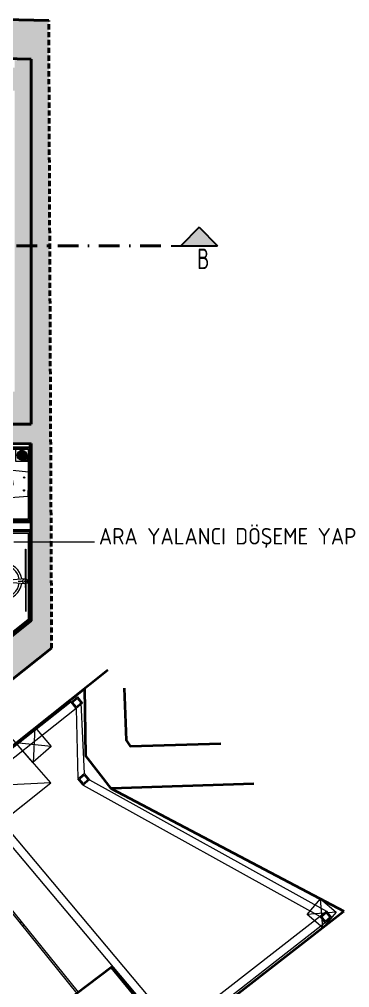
# Model space of a CAD drawing. Header units: millimetres. Extents: x 8884 to 18446, y 10737 to 16556.
# Drawn here: x 11781 to 12183, y 14152 to 15330 of the extents above; entities that cross this region are included whole.
import ezdxf

# ---------------------------------------------------------------- set-up
doc = ezdxf.new("R2010")
doc.units = ezdxf.units.MM
doc.set_wipeout_variables(frame=1)
for name, pattern in [('AI9-LTYPE1', [4.409722, 2.822222, -0.529167, 0.529167, -0.529167]), ('DASHDOT2', [0.5, 0.25, -0.125, 0, -0.125]), ('DASHED2', [9.525, 6.35, -3.175]), ('DUZ', [0])]:
    doc.linetypes.add(name, pattern=pattern)
for name, color, linetype in [('antet_logo', 252, 'Continuous'), ('wipeout', 8, 'Continuous'), ('yazi_kot', 34, 'Continuous')]:
    doc.layers.add(name, color=color, linetype=linetype)
for name, color, linetype, lineweight in [('Bina', 7, 'Continuous', 9), ('CEILING (3RDF)', 172, 'Continuous', 13), ('FLOOR_METAL (3RDF)', 252, 'Continuous', 13), ('GLASS (3RDF)', 140, 'Continuous', 9), ('GYPSIUM BOARD (3RDF)', 97, 'Continuous', 20), ('LW09 (3RDF)', 9, 'Continuous', 9), ('MARBLE (3RDF)', 67, 'Continuous', 13), ('METAL PROFILE (3RDF)', 251, 'Continuous', 18), ('MIRROR (3RDF)', 150, 'Continuous', 9), ('ozgun_duvar', 251, 'DUZ', 9), ('PLASTER (3RDF)', 251, 'Continuous', 13), ('SANITARY (3RDF)', 153, 'Continuous', 20), ('TEXT-GNRL (3RDF)', 125, 'Continuous', 15), ('TRS-DVR-OZGN', 192, 'Continuous', 40), ('TRS-ISR-KST', 185, 'DASHDOT2', 40), ('TRS-ISR-PLN-KOT', 34, 'Continuous', 20), ('TRS-YAZI-BILGI', 116, 'Continuous', 0), ('WALL (3RDF)', 255, 'Continuous', 35), ('yeni_duvar', 35, 'DUZ', 9)]:
    doc.layers.add(name, color=color, linetype=linetype, lineweight=lineweight)
doc.styles.add('ARIALTUR', font='isocpeur.ttf', dxfattribs={"width": 0.9, "height": 15})
doc.styles.add('yazi_orta_50', font='isocpeur.ttf', dxfattribs={"width": 0.7, "height": 25})

# ---------------------------------------------------------------- blocks, each defined once
blk = doc.blocks.new('kst_ok_50_1')
at = {"layer": 'antet_logo'}
blk.add_hatch(color=256, dxfattribs=at).paths.add_polyline_path([(3134.5, 1341.1), (3112.1, 1363.7), (3089.7, 1341.1)])
at = {"layer": 'yazi_kot'}
for points in [[(3112.1, 1363.7), (3089.7, 1341.1)], [(3112.1, 1363.7), (3134.5, 1341.1)], [(3146.2, 1341.1), (3089.7, 1341.1)]]:
    blk.add_lwpolyline(points, dxfattribs=at)
at = {"layer": 'yazi_kot', "style": 'yazi_orta_50', "width": 0.7}
blk.add_attdef('1', (3105.7, 1312.7), '', height=25, dxfattribs=at)
blk = doc.blocks.new('KESİT ÇİZ')
at = {"layer": 'TRS-ISR-KST', "ltscale": 100}
blk.add_line((114203.4, 55692.5), (114741.9, 55692.5), dxfattribs=at)
at = {"layer": 'TRS-YAZI-BILGI'}
ref = blk.add_blockref('kst_ok_50_1', (117888.2, 54351.5), dxfattribs=dict(at, xscale=-1, rotation=359.9999999999941))
ref.add_attrib('1', 'B', (114773.7, 55664.2), dxfattribs={"layer": 'TRS-ISR-PLN-KOT', "height": 25, "rotation": 360, "style": 'yazi_orta_50', "width": 0.7})
blk = doc.blocks.new('sh_san_20-2')
at = {"layer": 'SANITARY (3RDF)', "linetype": 'AI9-LTYPE1'}
for p, q in [((-0.54, -5.1), (-0.54, 4.87)), ((4.98, -0.12), (-4.98, -0.12))]:
    blk.add_line(p, q, dxfattribs=at)
at = {"layer": 'SANITARY (3RDF)'}
for points in [[(0, 1.89), (12.31, 0.81)], [(-0.42, -2.19), (12.31, -1.04)]]:
    blk.add_lwpolyline(points, dxfattribs=at)
blk.add_circle((-0.54, -0.12), 2.07, dxfattribs=at)
blk.add_arc((12.3, -0.12), 0.924, 270.59593, 89.40407, dxfattribs=at)
blk = doc.blocks.new('16')
at = {"layer": 'SANITARY (3RDF)', "linetype": 'AI9-LTYPE1'}
for p, q in [((25.6, 0), (25.6, 4.8)), ((25.4, 0), (20.5, 0)), ((25.4, 0), (30.1, 0)), ((25.6, 0), (25.6, -4.7))]:
    blk.add_line(p, q, dxfattribs=at)
at = {"layer": 'SANITARY (3RDF)'}
for radius in [3.82, 2.3]:
    blk.add_circle((25.6, 0), radius, dxfattribs=at)
for radius, start, end in [(21.6, 187.3828, 172.7178), (18.6, 187.744, 172.3502)]:
    blk.add_arc((25.6, 0), radius, start, end, dxfattribs=at)
at = {"layer": 'SANITARY (3RDF)', "xscale": 1.515679097322198, "yscale": 1.515679097322198, "zscale": 1.515679097322198}
blk.add_blockref('sh_san_20-2', (0.8, 0.2), dxfattribs=at)
blk = doc.blocks.new('Trap - Trap1-5318465-Floor Plan_H_06_Sixth Floor')
h = blk.add_hatch()
h.set_pattern_fill('HEX', color=253)
h.set_pattern_definition([(0, (126438.354, 1242.9096), (0, 5.49926132), [3.175, -6.35]), (120, (126438.354, 1242.9096), (-4.7625, -2.74963066), [3.175, -6.35]), (60, (126441.529, 1242.9096), (-4.7625, 2.74963066), [3.175, -6.35])])
edge = h.paths.add_edge_path()
edge.add_arc((0, 0), 60, 0, 180)
edge.add_arc((0, 0), 60, 180, 360)
at = {"color": 253}
for p, q in [((75, 75), (-75, 75)), ((-75, 75), (-75, -75)), ((75, -75), (75, 75)), ((-75, -75), (75, -75))]:
    blk.add_line(p, q, dxfattribs=at)
for start, end in [(0, 180), (180, 0)]:
    blk.add_arc((0, 0), 60, start, end, dxfattribs=at)
blk = doc.blocks.new('A$C3A6546DF')
blk.add_wipeout([(27, 480), (319, 480), (326, 420), (337, 281), (344, 215), (346, 187), (344, 156), (338, 125), (328, 93), (318, 70), (305, 48), (292, 28), (277, 11), (254, -6), (221, -22), (199, -28), (173, -30), (154, -29), (136, -25), (111, -17), (80, 2), (60, 21), (33, 60), (21, 85), (11, 112), (5, 136), (1, 169), (0, 187), (11, 303), (21, 425)]).dxf.layer = 'wipeout'
for p, q in [((27, 480), (2, 215)), ((344, 215), (319, 480)), ((141, 175), (146, 226)), ((154, 233), (173, 233)), ((192, 233), (173, 233)), ((205, 175), (200, 226))]:
    blk.add_line(p, q)
at = {"ltscale": 0.2}
blk.add_line((27, 480), (319, 480), dxfattribs=at)
for centre in [(95, 430), (251, 430)]:
    blk.add_circle(centre, 7.5)
for centre, radius, start, end in [((174, 180), 120, 135.555, 169.7342), ((174, 180), 110, 135.555, 169.7342), ((159, 194), 99, 88.364, 135.555), ((159, 194), 89, 88.364, 135.555), ((173, 675), 382, 268.364, 270), ((173, 675), 392, 268.364, 270), ((173, 675), 382, 270, 271.636), ((173, 675), 392, 270, 271.636), ((187, 194), 99, 44.445, 91.636), ((187, 194), 89, 44.445, 91.636), ((172, 180), 110, 10.2658, 44.445), ((172, 180), 120, 10.2658, 44.445), ((260, 187), 260, 173.8018, 217.7295), ((273, 162), 220, 169.7342, 202.7071), ((273, 162), 210, 169.7342, 202.7071), ((166, 175), 25, 180, 222.1279), ((154, 225), 8, 90, 174.6081), ((186, 193), 52, 222.1279, 233.0701), ((173, 175), 30, 233.0701, 306.9299), ((160, 193), 52, 306.9299, 317.8721), ((192, 225), 8, 5.3919, 90), ((180, 175), 25, 317.8721, 0), ((73, 162), 210, 337.2929, 10.2658), ((73, 162), 220, 337.2929, 10.2658), ((86, 187), 260, 322.2705, 6.1982), ((173, 120), 150, 217.7295, 270), ((173, 120), 112, 202.7071, 270), ((173, 120), 102, 202.7071, 270), ((173, 120), 102, 270, 337.2929), ((173, 120), 112, 270, 337.2929), ((173, 120), 150, 270, 322.2705)]:
    blk.add_arc(centre, radius, start, end)
blk = doc.blocks.new('DXFGDFG')
at = {"color": 0, "linetype": 'Continuous'}
for points in [[(28028.9, 2934.4), (28027.5, 2929)], [(28029.9, 2934.1), (28028.5, 2928.8)], [(28029.9, 2934.1), (28028.9, 2934.4)], [(28031.6, 2931.8), (28029.4, 2932.3)], [(28031.8, 2932.5), (28031, 2929.2)], [(28032.8, 2932.3), (28031.8, 2932.5)], [(28031.9, 2929), (28032.8, 2932.3)], [(28032.1, 2929), (28032.9, 2932.3)], [(28032.9, 2932.2), (28032.7, 2932.2)], [(28036.4, 2931.4), (28032.9, 2932.3)], [(28034.3, 2932), (28034.2, 2932), (28034.1, 2932), (28034, 2932), (28033.9, 2932)], [(28034.7, 2931.8), (28034.6, 2931.9), (28034.5, 2931.9), (28034.4, 2931.9), (28034.3, 2932)], [(28027.5, 2929), (28028.5, 2928.8)], [(28028.9, 2930.6), (28031.2, 2930)], [(28031, 2929.2), (28031.9, 2929)], [(28031.9, 2929.1), (28032.1, 2929.1)], [(28032.1, 2929), (28035.6, 2928.1)], [(28036.4, 2931.4), (28035.6, 2928.1)], [(28036.4, 2931.2), (28035.6, 2928.3)], [(28035.6, 2928.3), (28035.6, 2928.3)], [(28035.7, 2928.6), (28036, 2928.5)], [(28036, 2928.5), (28035.7, 2928.6)], [(28035.7, 2928.5), (28036, 2928.4)], [(28036, 2928.5), (28035.7, 2928.5)], [(28036, 2928.5), (28035.7, 2928.5)], [(28036, 2928.4), (28035.7, 2928.5)], [(28036.1, 2928.9), (28035.8, 2929)], [(28036.1, 2928.9), (28035.8, 2929)], [(28035.8, 2928.8), (28036, 2928.7)], [(28036, 2928.7), (28035.8, 2928.8)], [(28036, 2928.6), (28035.8, 2928.7)], [(28036, 2928.6), (28035.8, 2928.7)], [(28036.2, 2929.4), (28035.9, 2929.4)], [(28036.2, 2929.4), (28035.9, 2929.4)], [(28036.2, 2929.3), (28035.9, 2929.3)], [(28036.2, 2929.2), (28035.9, 2929.3)], [(28035.9, 2929.1), (28036.1, 2929)], [(28036.1, 2929.1), (28035.9, 2929.1)], [(28036, 2929.8), (28036.3, 2929.7)], [(28036.3, 2929.7), (28036, 2929.8)], [(28036.3, 2929.7), (28036, 2929.7)], [(28036.3, 2929.7), (28036, 2929.7)], [(28036.3, 2929.6), (28036, 2929.7)], [(28036.3, 2929.7), (28036, 2929.7)], [(28036, 2929.5), (28036.2, 2929.4)], [(28036.2, 2929.4), (28036, 2929.5)], [(28036.1, 2928.9), (28036, 2928.7)], [(28036, 2928.7), (28036, 2928.7)], [(28036, 2928.7), (28036, 2928.6)], [(28036, 2928.6), (28036, 2928.6)], [(28036, 2928.6), (28036, 2928.5)], [(28036, 2928.5), (28036, 2928.5)], [(28036, 2928.5), (28036, 2928.5)], [(28036, 2928.5), (28036, 2928.5)], [(28036, 2928.5), (28036, 2928.4)], [(28036, 2928.4), (28036, 2928.4)], [(28036.4, 2930), (28036.1, 2930.1)], [(28036.1, 2930.1), (28036.4, 2930)], [(28036.4, 2930), (28036.1, 2930.1)], [(28036.4, 2930.1), (28036.1, 2930.1)], [(28036.3, 2929.8), (28036.1, 2929.9)], [(28036.3, 2929.8), (28036.1, 2929.9)], [(28036.1, 2929.5), (28036.1, 2929.4)], [(28036.2, 2929.2), (28036.1, 2929.1)], [(28036.1, 2929.1), (28036.1, 2929)], [(28036.1, 2929), (28036.1, 2928.9)], [(28036.1, 2928.9), (28036.1, 2928.9)], [(28036.5, 2930.5), (28036.2, 2930.6)], [(28036.5, 2930.5), (28036.2, 2930.6)], [(28036.5, 2930.4), (28036.2, 2930.5)], [(28036.5, 2930.4), (28036.2, 2930.5)], [(28036.4, 2930.2), (28036.2, 2930.3)], [(28036.4, 2930.2), (28036.2, 2930.2)], [(28036.2, 2929.8), (28036.2, 2929.7)], [(28036.3, 2929.6), (28036.2, 2929.4)], [(28036.2, 2929.4), (28036.2, 2929.4)], [(28036.2, 2929.4), (28036.2, 2929.3)], [(28036.2, 2929.4), (28036.2, 2929.4)], [(28036.2, 2929.3), (28036.2, 2929.2)], [(28036.6, 2930.8), (28036.3, 2930.9)], [(28036.6, 2930.8), (28036.3, 2930.9)], [(28036.6, 2930.9), (28036.3, 2930.9)], [(28036.6, 2930.8), (28036.3, 2930.9)], [(28036.6, 2930.7), (28036.3, 2930.8)], [(28036.5, 2930.7), (28036.3, 2930.8)], [(28036.5, 2930.7), (28036.3, 2930.7)], [(28036.5, 2930.6), (28036.3, 2930.7)], [(28036.3, 2930.1), (28036.3, 2930.1)], [(28036.4, 2930), (28036.3, 2929.8)], [(28036.3, 2929.8), (28036.3, 2929.8)], [(28036.3, 2929.8), (28036.3, 2929.7)], [(28036.3, 2929.7), (28036.3, 2929.6)], [(28036.3, 2929.7), (28036.3, 2929.7)], [(28036.3, 2929.7), (28036.3, 2929.7)], [(28036.3, 2929.7), (28036.3, 2929.7)], [(28036.4, 2931.2), (28036.4, 2931.2)], [(28036.5, 2930.4), (28036.4, 2930.2)], [(28036.4, 2930.2), (28036.4, 2930.2)], [(28036.4, 2930.2), (28036.4, 2930.1)], [(28036.4, 2930.1), (28036.4, 2930)], [(28036.4, 2930), (28036.4, 2930)], [(28036.5, 2930.7), (28036.5, 2930.6)], [(28036.6, 2930.7), (28036.5, 2930.7)], [(28036.5, 2930.7), (28036.5, 2930.7)], [(28036.5, 2930.6), (28036.5, 2930.5)], [(28036.5, 2930.5), (28036.5, 2930.5)], [(28036.5, 2930.5), (28036.5, 2930.4)], [(28036.5, 2930.4), (28036.5, 2930.4)], [(28036.6, 2930.9), (28036.6, 2930.8)], [(28036.6, 2930.8), (28036.6, 2930.7)], [(28036.6, 2930.8), (28036.6, 2930.8)], [(28036.6, 2930.8), (28036.6, 2930.8)]]:
    blk.add_lwpolyline(points, dxfattribs=at)

msp = doc.modelspace()

# ---------------------------------------------------------------- hatches: boundary and pattern name
at = {"layer": 'yeni_duvar'}
h = msp.add_hatch(dxfattribs=at)
h.set_pattern_fill('DOTS', color=256, scale=0.4, style=0)
h.set_pattern_definition([(0, (-8194.755, 2485.2215), (0.3175, 0.635), [0, -0.635])])
h.paths.add_polyline_path([(11750.9, 14873.1), (11770.9, 14873.1), (11770.9, 14843.1), (11750.9, 14843.1)])
h.paths.add_polyline_path([(11770.9, 15267), (11770.9, 15247), (11750.9, 15247), (11750.9, 15267)])
h.paths.add_polyline_path([(11746.9, 14837.1), (11746.9, 14877.1), (11774.9, 14877.1), (11774.9, 15243), (11746.9, 15243), (11746.9, 15271), (11774.9, 15271), (11774.9, 15281.6), (11795.1, 15281.2), (11795.2, 14837.4)])

# ---------------------------------------------------------------- linework, layer by layer
at = {"layer": 'GLASS (3RDF)'}
for p, q in [((11783.1, 14231.9), (11781.5, 14230.7)), ((11786.2, 14228.1), (11784.7, 14226.8))]:
    msp.add_line(p, q, dxfattribs=at)
for points in [[(11712.4, 14316), (11850.6, 14145.3)], [(11714, 14317.3), (11852.2, 14146.6)]]:
    msp.add_lwpolyline(points, dxfattribs=at)
at = {"layer": 'GYPSIUM BOARD (3RDF)'}
for p, q in [((11488.4, 14809.9, 85.1), (11793, 14809.9, -72.5)), ((11488.4, 14808.6, 85.1), (11793, 14808.6, -72.5))]:
    msp.add_line(p, q, dxfattribs=at)
at = {"layer": 'LW09 (3RDF)', "color": 137}
for p, q in [((11797.8, 14425.7), (11800.1, 14468.5)), ((11819.3, 14445.5), (11776.5, 14449.8)), ((11819.1, 14401.4), (11708.2, 14395.8))]:
    msp.add_line(p, q, dxfattribs=at)
at = {"layer": 'LW09 (3RDF)', "color": 145}
for p, q in [((12149.8, 14225.1), (12146.9, 14260.4)), ((12166, 14244.1), (12130.7, 14241.3))]:
    msp.add_line(p, q, dxfattribs=at)
at = {"layer": 'LW09 (3RDF)', "color": 137}
for points in [[(11748.6, 14345.4), (11819.1, 14401.4), (11776.6, 14449.9), (11763.3, 14464.9), (11695.7, 14411.5), (11748.4, 14345.2)], [(11776.6, 14449.9), (11800.1, 14468.5), (11819.3, 14445.5), (11797.3, 14426.2), (11776.5, 14449.8)]]:
    msp.add_lwpolyline(points, dxfattribs=at)
at = {"layer": 'LW09 (3RDF)', "color": 145}
msp.add_lwpolyline([(12130.7, 14241.3), (12146.9, 14260.4), (12166, 14244.1), (12149.8, 14225.1)], close=True, dxfattribs=at)
at = {"layer": 'METAL PROFILE (3RDF)'}
for p, q in [((11849.8, 14491.7), (11852, 14406.4)), ((11858.4, 14398.6), (12146.5, 14238.9)), ((11866.1, 14405), (12154.2, 14245.3))]:
    msp.add_line(p, q, dxfattribs=at)
for points in [[(11843.6, 14499.5), (11851.3, 14505.9), (11857.7, 14498.2), (11849.9, 14491.8)], [(11845.5, 14499.4), (11851.1, 14503.9), (11855.7, 14498.4), (11850.1, 14493.8)], [(11852, 14406.3), (11859.7, 14412.7), (11866.1, 14405), (11858.4, 14398.6)], [(11854, 14406.1), (11859.5, 14410.7), (11864.1, 14405.2), (11858.6, 14400.6)], [(12146.5, 14238.9), (12154.2, 14245.3), (12160.6, 14237.6), (12152.9, 14231.2)], [(12148.5, 14238.7), (12154.1, 14243.3), (12158.6, 14237.7), (12153.1, 14233.2)]]:
    msp.add_lwpolyline(points, close=True, dxfattribs=at)
for points in [[(11843.8, 14499.7), (11711.3, 14395.3), (11969.4, 14088.4), (12160.4, 14237.4)], [(11855.7, 14498.4), (11859.7, 14412.7)], [(11849.9, 14491.8), (11725.6, 14393.8), (11970.8, 14102.2), (12154.2, 14245.3)]]:
    msp.add_lwpolyline(points, dxfattribs=at)
at = {"layer": 'TRS-DVR-OZGN', "linetype": 'DASHED2'}
msp.add_line((11820, 14564.9, 48.5), (11816.4, 15328.2, 0), dxfattribs=at)
at = {"layer": 'TRS-DVR-OZGN', "ltscale": 10}
msp.add_line((11488.3, 14837.4, -9863.1), (11795, 14837.4, -4.8), dxfattribs=at)
at = {"layer": 'TRS-DVR-OZGN'}
msp.add_lwpolyline([(11816.4, 15328.2), (11761.9, 15329.6)], dxfattribs=at)
at = {"layer": 'TRS-DVR-OZGN', "ltscale": 10}
for points, elevation in [([(11760.9, 15282), (11795.1, 15281.2)], 0), ([(11795.1, 15281.2), (11795, 14837.4)], -1.1), ([(11795, 14814), (11485.3, 14812.1)], 85.1)]:
    msp.add_lwpolyline(points, dxfattribs=dict(at, elevation=elevation))
at = {"layer": 'WALL (3RDF)', "color": 1}
for p, q in [((11708.1, 14395.7, -30.1), (11888.5, 14538.5, 55.9)), ((11708.1, 14395.7), (11860.4, 14516.2, 42.5))]:
    msp.add_line(p, q, dxfattribs=at)
at = {"layer": 'WALL (3RDF)'}
msp.add_lwpolyline([(11730.9, 14718.6), (11795, 14718.5)], dxfattribs=at)
at = {"layer": 'WALL (3RDF)', "color": 1, "elevation": 36.3}
for points in [[(12066.1, 14399.9), (11892.4, 14394.4), (11861.4, 14434), (11860.5, 14516.3)], [(11908.3, 14516.6), (11910.5, 14453), (11915.7, 14445.7), (12025.9, 14449.2)]]:
    msp.add_lwpolyline(points, dxfattribs=at)
at = {"layer": 'WALL (3RDF)', "color": 1}
for points in [[(11892.4, 14394.4), (12175.6, 14245.4)], [(11892.6, 14177.2), (11968.7, 14084.4), (12175.6, 14245.4)], [(11867, 14063.4), (11820.8, 14122.7), (11892.6, 14177.2), (11968.9, 14084.6)]]:
    msp.add_lwpolyline(points, dxfattribs=at)

# ---------------------------------------------------------------- block references
at = {"layer": 'FLOOR_METAL (3RDF)', "xscale": -0.1000000000000618, "yscale": 0.1000000000000618, "zscale": 0.1000000000000618}
msp.add_blockref('Trap - Trap1-5318465-Floor Plan_H_06_Sixth Floor', (11784, 14799.6), dxfattribs=at)
at = {"layer": 'SANITARY (3RDF)', "ltscale": 0.2, "rotation": 194.3891230798397}
msp.add_blockref('DXFGDFG', (38211.9, 24600), dxfattribs=at)

# ---------------------------------------------------------------- texts
at = {"layer": 'TEXT-GNRL (3RDF)', "insert": (11877.5, 14711.1), "char_height": 20, "attachment_point": 1, "style": 'ARIALTUR'}
msp.add_mtext_dynamic_manual_height_columns('ARA YALANCI DÖŞEME YAPILACAKTIR.', width=572.19, gutter_width=75, heights=[92], dxfattribs=at)

# ---------------------------------------------------------------- wipeouts: each hides what was drawn before it
msp.add_wipeout([(11736.1, 14555.9), (11736.1, 14705), (11791.5, 14705), (11791.4, 14600)]).translate(0, 0, 35.6).dxf.layer = 'MARBLE (3RDF)'

# ---------------------------------------------------------------- next in the draw order: hatches: boundary and pattern name
at = {"layer": 'ozgun_duvar'}
h = msp.add_hatch(dxfattribs=at)
h.set_pattern_fill('DOTS', color=256, scale=0.4, style=0)
h.set_pattern_definition([(0, (19999.1183, 8091.67544), (0.3175, 0.635), [0, -0.635])])
h.paths.add_polyline_path([(11761.9, 15329.6), (11760.9, 15281.9), (11795.5, 15281.3), (11795, 14836.4), (11488.3, 14837.4), (11485.3, 14812.1), (11795, 14814), (11794.9, 14598.4), (11744.9, 14558.7), (11757.9, 14542.1), (11765.7, 14530.9), (11770.2, 14525.6), (11820, 14564.9), (11816.4, 15328.2)])

# ---------------------------------------------------------------- next in the draw order: linework, layer by layer
at = {"layer": 'TEXT-GNRL (3RDF)'}
msp.add_line((11773.8, 14694.5), (11872.3, 14694.5), dxfattribs=at)
at = {"layer": 'TRS-DVR-OZGN', "ltscale": 10}
msp.add_line((11820, 14564.9), (11770.2, 14525.6, 5.5), dxfattribs=at)
at = {"layer": 'TRS-DVR-OZGN', "ltscale": 10, "elevation": -1.1}
msp.add_lwpolyline([(11744.9, 14558.7), (11794.9, 14598.4), (11795, 14814)], dxfattribs=at)
at = {"layer": 'WALL (3RDF)'}
msp.add_lwpolyline([(11730.9, 14708.6), (11795, 14708.5)], dxfattribs=at)

# ---------------------------------------------------------------- next in the draw order: block references
at = {"layer": 'Bina'}
msp.add_blockref('KESİT ÇİZ', (-102776.7, -40638.3, 33.2), dxfattribs=at)

# ---------------------------------------------------------------- next in the draw order: block references
at = {"layer": 'SANITARY (3RDF)', "ltscale": 0.2, "xscale": 0.1, "yscale": 0.1, "zscale": 0.1, "rotation": 269.1148691350505}
msp.add_blockref('A$C3A6546DF', (11743.7, 14782.6), dxfattribs=at)
at = {"layer": 'SANITARY (3RDF)', "ltscale": 0.2, "rotation": 180.0866069709588}
msp.add_blockref('16', (11787.8, 14646.4, 35.6), dxfattribs=at)

# ---------------------------------------------------------------- next in the draw order: hatches: boundary and pattern name
at = {"layer": 'MIRROR (3RDF)'}
h = msp.add_hatch(dxfattribs=at)
h.set_pattern_fill('GLASS1', color=256, angle=810.0866, pattern_type=2)
h.set_pattern_definition([(333.521507, (11662.80323, 28161.3055), (-1.001509594, 0.998488592), [0.447214, -1.788854]), (333.521507, (11662.9034, 28161.20567), (-1.001509594, 0.998488592), [0.223607, -2.012461]), (333.521507, (11662.90323, 28161.30567), (-1.001509594, 0.998488592), [0.223607, -2.012461])])
h.paths.add_polyline_path([(11788.4, 14609.6), (11788.7, 14685.3), (11788.6, 14685.3), (11788.8, 14609.6)])

# ---------------------------------------------------------------- next in the draw order: linework, layer by layer
at = {"layer": 'CEILING (3RDF)'}
msp.add_lwpolyline([(11650.5, 14807.1), (11791.5, 14807.1), (11791.5, 14722), (11650.5, 14722)], close=True, dxfattribs=at)
msp.add_lwpolyline([(11592.9, 14440.8), (11501.5, 14558), (11650.4, 14691.7), (11650.4, 14705.1), (11791.5, 14705), (11791.4, 14600), (11592.9, 14440.8)], dxfattribs=at)
at = {"layer": 'MARBLE (3RDF)', "elevation": 35.6}
msp.add_lwpolyline([(11791.5, 14705), (11791.4, 14600), (11736.1, 14555.9), (11736.1, 14705)], close=True, dxfattribs=at)
at = {"layer": 'MIRROR (3RDF)', "elevation": 35.6}
msp.add_lwpolyline([(11788.6, 14685.3), (11788.8, 14609.6), (11788.4, 14609.6), (11788.2, 14685.3)], close=True, dxfattribs=at)
at = {"layer": 'PLASTER (3RDF)'}
msp.add_lwpolyline([(11730.9, 14720.6), (11793, 14720.5), (11793, 14814)], dxfattribs=at)
at = {"layer": 'PLASTER (3RDF)', "elevation": 35.6}
msp.add_lwpolyline([(11756.3, 14540.9), (11742.2, 14559), (11792.9, 14599.3), (11793, 14706.5), (11730.9, 14706.6)], dxfattribs=at)

doc.saveas('drawing.dxf')
